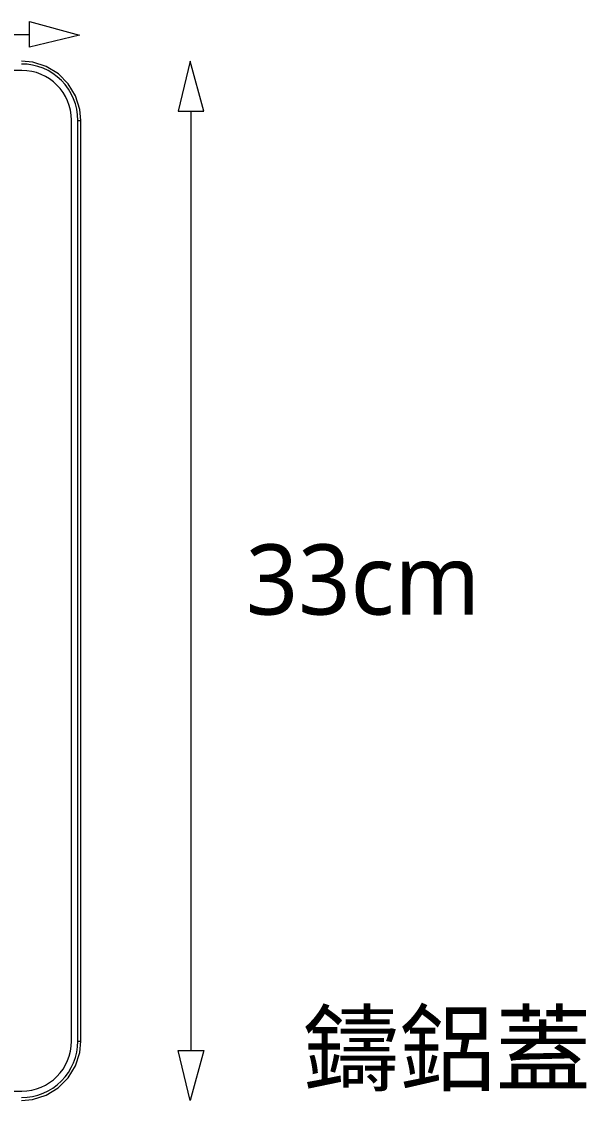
# Model space of a CAD drawing. Header units: millimetres. Extents: x 4267 to 8467, y 166 to 3136.
# Drawn here: x 7904.2 to 8064.9, y 1992.9 to 2299.7 of the extents above; entities that cross this region are included whole.
import ezdxf

# ---------------------------------------------------------------- set-up
doc = ezdxf.new("R2010")
doc.units = ezdxf.units.MM
doc.styles.add('微軟正黑體', font='Microsoft JhengHei.ttf')

msp = doc.modelspace()

# ---------------------------------------------------------------- linework, layer by layer
at = {"lineweight": 5}
for p, q in [((7639.81, 2296.01, -163.19), (7906.5, 2296.01, -163.19)), ((7952.42, 2274.23, -163.19), (7952.42, 2007.12, -163.19))]:
    msp.add_line(p, q, dxfattribs=at)
at = {"linetype": 'Continuous', "lineweight": 5}
for p, q in [((7907.46, 2288.12, -163.19), (7904.25, 2288.43, -163.19)), ((7904.28, 2285.77, -163.19), (7642.44, 2285.77, -163.19)), ((7911.28, 2286.89, -163.19), (7907.46, 2288.12, -163.19)), ((7914.71, 2284.8, -163.19), (7911.28, 2286.89, -163.19)), ((7917.54, 2281.95, -163.19), (7914.71, 2284.8, -163.19)), ((7919.62, 2278.51, -163.19), (7917.54, 2281.95, -163.19)), ((7920.82, 2274.7, -163.19), (7919.62, 2278.51, -163.19)), ((7921.11, 2271.56, -163.19), (7920.82, 2274.7, -163.19)), ((7918.45, 2009.75, -163.19), (7918.45, 2271.6, -163.19)), ((7920.27, 2271.56, -163.19), (7921.11, 2271.56, -163.19)), ((7920.27, 2009.79, -163.19), (7920.27, 2271.56, -163.19)), ((7921.11, 2009.79, -163.19), (7921.11, 2271.56, -163.19)), ((7920.27, 2009.79, -163.19), (7921.11, 2009.79, -163.19)), ((7920.81, 2006.57, -163.19), (7921.11, 2009.79, -163.19)), ((7919.58, 2002.76, -163.19), (7920.81, 2006.57, -163.19)), ((7917.48, 1999.33, -163.19), (7919.58, 2002.76, -163.19)), ((7914.63, 1996.5, -163.19), (7917.48, 1999.33, -163.19)), ((7642.44, 1995.58, -163.19), (7904.28, 1995.58, -163.19)), ((7907.38, 1993.22, -163.19), (7911.2, 1994.42, -163.19)), ((7911.2, 1994.42, -163.19), (7914.63, 1996.5, -163.19)), ((7904.25, 1992.92, -163.19), (7907.38, 1993.22, -163.19))]:
    msp.add_line(p, q, dxfattribs=at)
at = {"lineweight": 5, "elevation": -163.19}
for points in [[(7920.69, 2295.76), (7906.5, 2292.38), (7906.5, 2299.65)], [(7952.17, 2288.43), (7948.78, 2274.23), (7956.06, 2274.23)], [(7952.17, 1992.92), (7948.78, 2007.12), (7956.06, 2007.12)]]:
    msp.add_lwpolyline(points, close=True, dxfattribs=at)
at = {"linetype": 'Continuous', "lineweight": 5}
for centre, start, end in [((7904.25, 2271.57, -163.19), 359.9712, 90.0288), ((7904.25, 2009.78, -163.19), 269.9712, 0.0288)]:
    msp.add_arc(centre, 16.02, start, end, dxfattribs=at)
for centre, major_axis in [((7904.25, 2271.56, -163.19), (10.06, 10.06)), ((7904.25, 2009.79, -163.19), (10.06, -10.06))]:
    msp.add_ellipse(centre, major_axis=major_axis, ratio=0.997265, start_param=-0.784029, end_param=0.784029, dxfattribs=at)

# ---------------------------------------------------------------- texts
at = {"lineweight": 5, "insert": (8001.34, 2140.9, -163.19), "char_height": 20, "width": 300.0161, "attachment_point": 5, "style": '微軟正黑體'}
msp.add_mtext('33cm', dxfattribs=at)
at = {"lineweight": 5, "insert": (7984.34, 2017.65), "char_height": 20, "attachment_point": 1, "style": '微軟正黑體'}
msp.add_mtext_dynamic_manual_height_columns('鑄鋁蓋', width=80.9948, gutter_width=17.94, heights=[0], dxfattribs=at)

doc.saveas('drawing.dxf')
